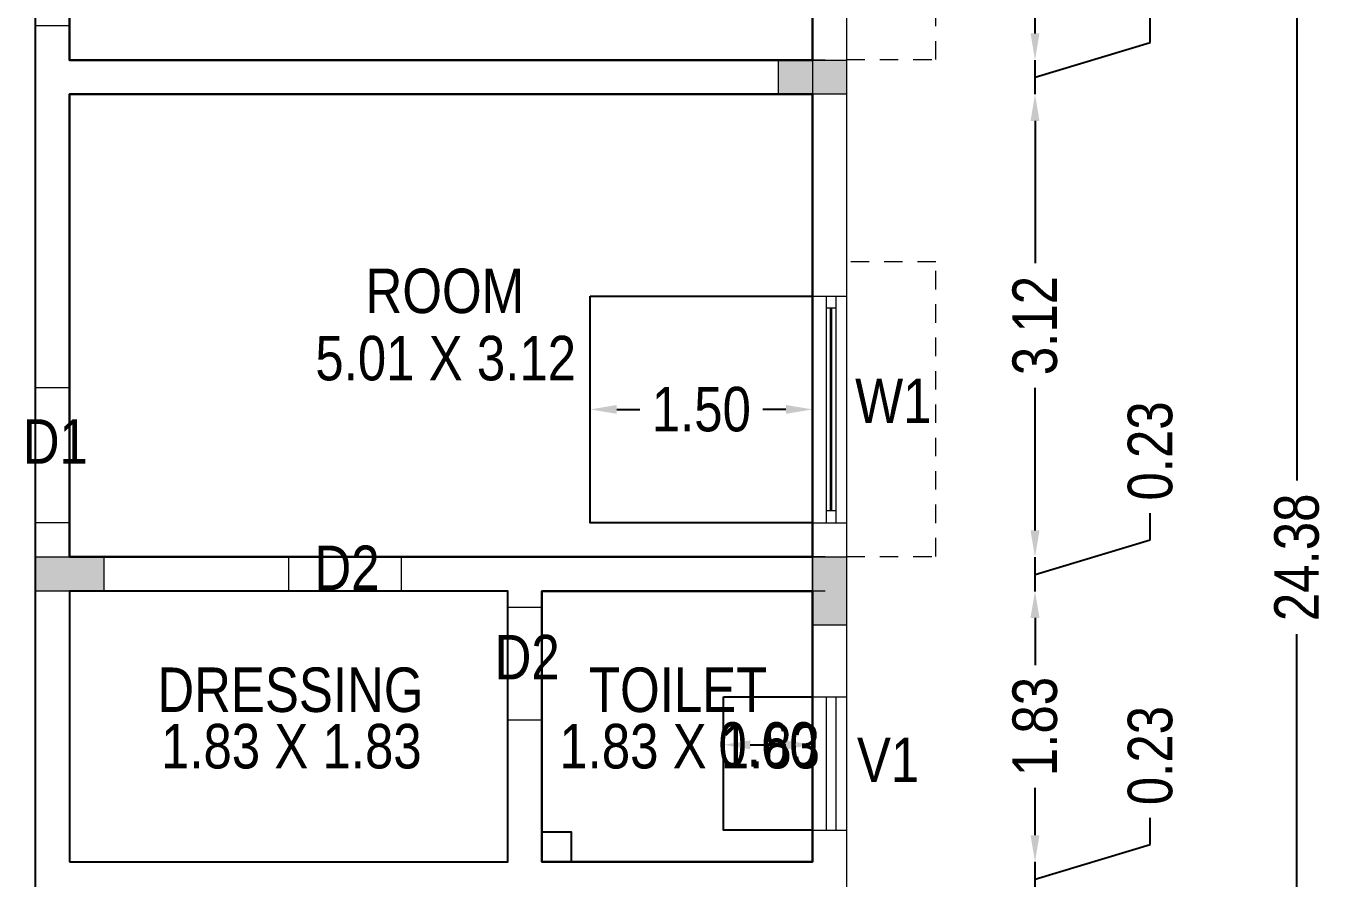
# Model space of a CAD drawing. Header units: metres. Extents: x 3750 to 6203, y 1588 to 3614.
# Drawn here: x 3768.42 to 3777.18, y 1791.67 to 1797.42 of the extents above; entities that cross this region are included whole.
import ezdxf

# ---------------------------------------------------------------- set-up
doc = ezdxf.new("R2010")
doc.units = ezdxf.units.M
doc.linetypes.add('HIDDEN2', pattern=[0.1875, 0.125, -0.0625])
for name, color, linetype in [('BLK_4_FLR_2_CARPET_AREA', 14, 'Continuous'), ('BLK_4_FLR_2_REGULAR_ROOM_1', 2, 'Continuous'), ('BLK_4_FLR_2_ROOM_1_LIGHT_VENTILATION_1', 2, 'Continuous'), ('BLK_4_FLR_2_WASH', 30, 'Continuous'), ('BLK_4_FLR_2_WATER_CLOSET', 30, 'Continuous')]:
    doc.layers.add(name, color=color, linetype=linetype)
doc.styles.add('style2a', font='swissc.ttf')
doc.dimstyles.get("Standard").update_dxf_attribs({"dimtxt": 0.3, "dimasz": 0.18, "dimexe": 0.18, "dimexo": 0.0625, "dimgap": 0.09, "dimtad": 0, "dimzin": 0, "dimdsep": 46, "dimtxsty": 'style2a', "dimcen": 0.09, "dimse1": 1, "dimse2": 1, "dimadec": 0, "dimazin": 0, "dimtfac": 1, "dimtofl": 0, "dimtmove": 0, "dimatfit": 3, "dimfxl": 0, "dimtolj": 1, "dimtzin": 0, "dimarcsym": 0})

# ---------------------------------------------------------------- blocks, each defined once
blk = doc.blocks.new('*D136')
at = {"color": 0, "lineweight": -2, "ltscale": 10}
for p, q in [((3776.9872, 1805.8513), (3776.9872, 1794.3578)), ((3776.9872, 1781.8272), (3776.9872, 1793.3207))]:
    blk.add_line(p, q, dxfattribs=at)
at = {"color": 0, "ltscale": 10}
for points in [[(3776.9572, 1805.8513), (3777.0172, 1805.8513), (3776.9872, 1806.0313)], [(3776.9572, 1781.8272), (3777.0172, 1781.8272), (3776.9872, 1781.6472)]]:
    blk.add_solid(points, dxfattribs=at)
at = {"layer": 'Defpoints', "color": 0, "ltscale": 10}
for p in [(3773.9516, 1806.0313), (3776.9872, 1806.0313), (3773.9516, 1781.6472)]:
    blk.add_point(p, dxfattribs=at)
at = {"color": 0, "lineweight": 18, "ltscale": 10, "insert": (3776.9872, 1793.8393), "char_height": 0.3, "attachment_point": 5, "rotation": 90, "style": 'style2a'}
blk.add_mtext('\\A1;24.38', dxfattribs=at)
blk = doc.blocks.new('*D139')
at = {"color": 0, "lineweight": -2, "ltscale": 10}
for p, q in [((3775.2219, 1794.0193), (3775.2219, 1794.1993)), ((3775.9994, 1793.9575), (3775.9994, 1794.1375)), ((3775.2219, 1793.7243), (3775.9994, 1793.9575)), ((3775.2219, 1793.6093), (3775.2219, 1793.8393)), ((3775.2219, 1793.4293), (3775.2219, 1793.2493))]:
    blk.add_line(p, q, dxfattribs=at)
at = {"color": 0, "ltscale": 10}
for points in [[(3775.1919, 1794.0193), (3775.2519, 1794.0193), (3775.2219, 1793.8393)], [(3775.1919, 1793.4293), (3775.2519, 1793.4293), (3775.2219, 1793.6093)]]:
    blk.add_solid(points, dxfattribs=at)
at = {"layer": 'Defpoints', "color": 0, "ltscale": 10}
for p in [(3773.4167, 1793.8393), (3775.2219, 1793.8393), (3773.4167, 1793.6093)]:
    blk.add_point(p, dxfattribs=at)
at = {"color": 0, "lineweight": 18, "ltscale": 10, "insert": (3775.9994, 1794.5566), "char_height": 0.3, "attachment_point": 5, "rotation": 90, "style": 'style2a'}
blk.add_mtext('\\A1;0.23', dxfattribs=at)
blk = doc.blocks.new('*D152')
at = {"color": 0, "lineweight": -2, "ltscale": 10}
for p, q in [((3775.2219, 1797.3721), (3775.2219, 1797.5521)), ((3775.9994, 1797.3103), (3775.9994, 1797.4903)), ((3775.2219, 1797.0771), (3775.9994, 1797.3103)), ((3775.2219, 1796.9621), (3775.2219, 1797.1921)), ((3775.2219, 1796.7821), (3775.2219, 1796.6021))]:
    blk.add_line(p, q, dxfattribs=at)
at = {"color": 0, "ltscale": 10}
for points in [[(3775.1919, 1797.3721), (3775.2519, 1797.3721), (3775.2219, 1797.1921)], [(3775.1919, 1796.7821), (3775.2519, 1796.7821), (3775.2219, 1796.9621)]]:
    blk.add_solid(points, dxfattribs=at)
at = {"layer": 'Defpoints', "color": 0, "ltscale": 10}
for p in [(3773.4167, 1797.1921), (3775.2219, 1797.1921), (3773.4167, 1796.9621)]:
    blk.add_point(p, dxfattribs=at)
at = {"color": 0, "lineweight": 18, "ltscale": 10, "insert": (3775.9994, 1797.9094), "char_height": 0.3, "attachment_point": 5, "rotation": 90, "style": 'style2a'}
blk.add_mtext('\\A1;0.23', dxfattribs=at)
blk = doc.blocks.new('*D153')
at = {"color": 0, "lineweight": -2, "ltscale": 10}
for p, q in [((3775.2219, 1794.0193), (3775.2219, 1794.1993)), ((3775.9994, 1793.9575), (3775.9994, 1794.1375)), ((3775.2219, 1793.7243), (3775.9994, 1793.9575)), ((3775.2219, 1793.6093), (3775.2219, 1793.8393)), ((3775.2219, 1793.4293), (3775.2219, 1793.2493))]:
    blk.add_line(p, q, dxfattribs=at)
at = {"color": 0, "ltscale": 10}
for points in [[(3775.1919, 1794.0193), (3775.2519, 1794.0193), (3775.2219, 1793.8393)], [(3775.1919, 1793.4293), (3775.2519, 1793.4293), (3775.2219, 1793.6093)]]:
    blk.add_solid(points, dxfattribs=at)
at = {"layer": 'Defpoints', "color": 0, "ltscale": 10}
for p in [(3773.4167, 1793.8393), (3775.2219, 1793.8393), (3773.4167, 1793.6093)]:
    blk.add_point(p, dxfattribs=at)
at = {"color": 0, "lineweight": 18, "ltscale": 10, "insert": (3775.9994, 1794.5566), "char_height": 0.3, "attachment_point": 5, "rotation": 90, "style": 'style2a'}
blk.add_mtext('\\A1;0.23', dxfattribs=at)
blk = doc.blocks.new('*D154')
at = {"color": 0, "lineweight": -2, "ltscale": 10}
for p, q in [((3775.2219, 1791.9652), (3775.2219, 1792.1452)), ((3775.9994, 1791.9035), (3775.9994, 1792.0835)), ((3775.2219, 1791.6702), (3775.9994, 1791.9035)), ((3775.2219, 1791.5552), (3775.2219, 1791.7852)), ((3775.2219, 1791.3752), (3775.2219, 1791.1952))]:
    blk.add_line(p, q, dxfattribs=at)
at = {"color": 0, "ltscale": 10}
for points in [[(3775.1919, 1791.9652), (3775.2519, 1791.9652), (3775.2219, 1791.7852)], [(3775.1919, 1791.3752), (3775.2519, 1791.3752), (3775.2219, 1791.5552)]]:
    blk.add_solid(points, dxfattribs=at)
at = {"layer": 'Defpoints', "color": 0, "ltscale": 10}
for p in [(3773.4167, 1791.7852), (3775.2219, 1791.7852), (3773.4167, 1791.5552)]:
    blk.add_point(p, dxfattribs=at)
at = {"color": 0, "lineweight": 18, "ltscale": 10, "insert": (3775.9994, 1792.5025), "char_height": 0.3, "attachment_point": 5, "rotation": 90, "style": 'style2a'}
blk.add_mtext('\\A1;0.23', dxfattribs=at)
blk = doc.blocks.new('*D155')
at = {"color": 0, "lineweight": -2, "ltscale": 10}
for p, q in [((3775.2219, 1796.7821), (3775.2219, 1795.8223)), ((3775.2219, 1794.0221), (3775.2219, 1794.9819))]:
    blk.add_line(p, q, dxfattribs=at)
at = {"color": 0, "ltscale": 10}
for points in [[(3775.1919, 1796.7821), (3775.2519, 1796.7821), (3775.2219, 1796.9621)], [(3775.1919, 1794.0221), (3775.2519, 1794.0221), (3775.2219, 1793.8421)]]:
    blk.add_solid(points, dxfattribs=at)
at = {"layer": 'Defpoints', "color": 0, "ltscale": 10}
for p in [(3773.4167, 1796.9621), (3775.2219, 1796.9621), (3773.4167, 1793.8421)]:
    blk.add_point(p, dxfattribs=at)
at = {"color": 0, "lineweight": 18, "ltscale": 10, "insert": (3775.2219, 1795.4021), "char_height": 0.3, "attachment_point": 5, "rotation": 90, "style": 'style2a'}
blk.add_mtext('\\A1;3.12', dxfattribs=at)
blk = doc.blocks.new('*D156')
at = {"color": 0, "lineweight": -2, "ltscale": 10}
for p, q in [((3775.2219, 1793.4321), (3775.2219, 1793.1118)), ((3775.2219, 1791.9652), (3775.2219, 1792.2855))]:
    blk.add_line(p, q, dxfattribs=at)
at = {"color": 0, "ltscale": 10}
for points in [[(3775.1919, 1793.4321), (3775.2519, 1793.4321), (3775.2219, 1793.6121)], [(3775.1919, 1791.9652), (3775.2519, 1791.9652), (3775.2219, 1791.7852)]]:
    blk.add_solid(points, dxfattribs=at)
at = {"layer": 'Defpoints', "color": 0, "ltscale": 10}
for p in [(3773.4167, 1793.6121), (3775.2219, 1793.6121), (3773.4167, 1791.7852)]:
    blk.add_point(p, dxfattribs=at)
at = {"color": 0, "lineweight": 18, "ltscale": 10, "insert": (3775.2219, 1792.6986), "char_height": 0.3, "attachment_point": 5, "rotation": 90, "style": 'style2a'}
blk.add_mtext('\\A1;1.83', dxfattribs=at)
blk = doc.blocks.new('*D157')
at = {"color": 0, "lineweight": -2, "ltscale": 10}
for p, q in [((3775.2219, 1800.0611), (3775.2219, 1799.1359)), ((3775.2219, 1797.3721), (3775.2219, 1798.2972))]:
    blk.add_line(p, q, dxfattribs=at)
at = {"color": 0, "ltscale": 10}
for points in [[(3775.1919, 1800.0611), (3775.2519, 1800.0611), (3775.2219, 1800.2411)], [(3775.1919, 1797.3721), (3775.2519, 1797.3721), (3775.2219, 1797.1921)]]:
    blk.add_solid(points, dxfattribs=at)
at = {"layer": 'Defpoints', "color": 0, "ltscale": 10}
for p in [(3773.4167, 1800.2411), (3775.2219, 1800.2411), (3773.4167, 1797.1921)]:
    blk.add_point(p, dxfattribs=at)
at = {"color": 0, "lineweight": 18, "ltscale": 10, "insert": (3775.2219, 1798.7166), "char_height": 0.3, "attachment_point": 5, "rotation": 90, "style": 'style2a'}
blk.add_mtext('\\A1;3.05', dxfattribs=at)
blk = doc.blocks.new('*D208')
at = {"layer": 'BLK_4_FLR_2_ROOM_1_LIGHT_VENTILATION_1', "color": 0, "lineweight": -2}
for p, q in [((3772.4016, 1794.8367), (3772.5579, 1794.8367)), ((3773.5416, 1794.8367), (3773.3854, 1794.8367))]:
    blk.add_line(p, q, dxfattribs=at)
at = {"layer": 'BLK_4_FLR_2_ROOM_1_LIGHT_VENTILATION_1', "color": 0}
for points in [[(3772.4016, 1794.8667), (3772.4016, 1794.8067), (3772.2216, 1794.8367)], [(3773.5416, 1794.8667), (3773.5416, 1794.8067), (3773.7216, 1794.8367)]]:
    blk.add_solid(points, dxfattribs=at)
at = {"layer": 'Defpoints', "color": 0}
for p in [(3772.2216, 1794.8367, 3.6689), (3773.7216, 1794.8367, 3.6689), (3773.7216, 1794.8367)]:
    blk.add_point(p, dxfattribs=at)
at = {"layer": 'BLK_4_FLR_2_ROOM_1_LIGHT_VENTILATION_1', "color": 0, "insert": (3772.9716, 1794.8367), "char_height": 0.3, "attachment_point": 5, "style": 'style2a'}
blk.add_mtext('\\A1;1.50', dxfattribs=at)
blk = doc.blocks.new('*D213')
at = {"layer": 'BLK_4_FLR_2_ROOM_1_LIGHT_VENTILATION_1', "color": 0, "lineweight": -2}
blk.add_line((3773.3016, 1792.5752), (3773.5416, 1792.5752), dxfattribs=at)
at = {"layer": 'BLK_4_FLR_2_ROOM_1_LIGHT_VENTILATION_1', "color": 0}
for points in [[(3773.3016, 1792.6052), (3773.3016, 1792.5452), (3773.1216, 1792.5752)], [(3773.5416, 1792.6052), (3773.5416, 1792.5452), (3773.7216, 1792.5752)]]:
    blk.add_solid(points, dxfattribs=at)
at = {"layer": 'Defpoints', "color": 0}
for p in [(3773.7216, 1792.5752), (3773.1216, 1792.4485, 3.6689), (3773.7216, 1792.4485, 3.6689)]:
    blk.add_point(p, dxfattribs=at)
at = {"layer": 'BLK_4_FLR_2_ROOM_1_LIGHT_VENTILATION_1', "color": 0, "insert": (3773.4216, 1792.5752), "char_height": 0.3, "attachment_point": 5, "style": 'style2a'}
blk.add_mtext('\\A1;0.60', dxfattribs=at)

msp = doc.modelspace()

# ---------------------------------------------------------------- hatches: boundary and pattern name
at = {"lineweight": 18, "ltscale": 10}
h = msp.add_hatch(color=256, dxfattribs=at)
h.dxf.hatch_style = 1
h.paths.add_polyline_path([(3773.4916, 1797.1921), (3773.4916, 1796.9621), (3773.9516, 1796.9621), (3773.9516, 1797.1921)])
h = msp.add_hatch(color=256, dxfattribs=at)
h.dxf.hatch_style = 1
h.paths.add_polyline_path([(3768.4816, 1793.8421), (3768.4816, 1793.6121), (3768.9416, 1793.6121), (3768.9416, 1793.8421)])
h = msp.add_hatch(color=256, dxfattribs=at)
h.dxf.hatch_style = 1
h.paths.add_polyline_path([(3773.7216, 1793.3821), (3773.9516, 1793.3821), (3773.9516, 1793.8421), (3773.7216, 1793.8421)])

# ---------------------------------------------------------------- linework, layer by layer
for p, q in [((3773.9516, 1806.0313, 3.6689), (3773.9516, 1781.6472, 3.6689)), ((3773.7216, 1802.2979, 3.6689), (3773.7216, 1791.7852, 3.6689)), ((3768.4816, 1797.4221, 3.6689), (3768.4816, 1794.9821, 3.6689)), ((3768.7116, 1797.4221, 3.6689), (3768.4816, 1797.4221, 3.6689)), ((3768.7116, 1797.4221, 3.6689), (3768.7116, 1797.1921, 3.6689)), ((3773.8074, 1797.1921, 3.6689), (3768.7116, 1797.1921, 3.6689)), ((3768.7116, 1796.9621, 3.6689), (3768.7116, 1794.9821, 3.6689)), ((3773.8074, 1796.9621, 3.6689), (3768.7116, 1796.9621, 3.6689)), ((3768.7116, 1794.9821, 3.6689), (3768.4816, 1794.9821, 3.6689)), ((3768.4816, 1794.0721, 3.6689), (3768.4816, 1789.6452, 3.6689)), ((3768.7116, 1794.0721, 3.6689), (3768.4816, 1794.0721, 3.6689)), ((3768.7116, 1794.0721, 3.6689), (3768.7116, 1793.8421, 3.6689)), ((3770.1891, 1793.8421, 3.6689), (3768.7116, 1793.8421, 3.6689)), ((3770.1891, 1793.6121, 3.6689), (3770.1891, 1793.8421, 3.6689)), ((3773.8074, 1793.8421, 3.6689), (3770.9491, 1793.8421, 3.6689)), ((3770.9491, 1793.6121, 3.6689), (3770.9491, 1793.8421, 3.6689)), ((3768.7116, 1793.6121, 3.6689), (3768.7116, 1791.7852, 3.6689)), ((3770.1891, 1793.6121, 3.6689), (3768.7116, 1793.6121, 3.6689)), ((3771.6666, 1793.6121, 3.6689), (3770.9491, 1793.6121, 3.6689)), ((3771.6666, 1793.5021, 3.6689), (3771.6666, 1793.6121, 3.6689)), ((3773.8074, 1793.6121, 3.6689), (3771.8966, 1793.6121, 3.6689)), ((3771.8966, 1793.5021, 3.6689), (3771.8966, 1793.6121, 3.6689)), ((3771.8966, 1793.5021, 3.6689), (3771.6666, 1793.5021, 3.6689)), ((3771.8966, 1792.7421, 3.6689), (3771.6666, 1792.7421, 3.6689)), ((3771.6666, 1791.7852, 3.6689), (3771.6666, 1792.7421, 3.6689)), ((3771.8966, 1791.7852, 3.6689), (3771.8966, 1792.7421, 3.6689)), ((3768.7116, 1791.7852, 3.6689), (3771.6666, 1791.7852, 3.6689)), ((3771.8966, 1791.7852, 3.6689), (3773.7216, 1791.7852, 3.6689))]:
    msp.add_line(p, q, dxfattribs=at)
at = {"lineweight": 18}
for p, q in [((3773.7216, 1795.6013, 3.6689), (3773.9502, 1795.6013, 3.6689)), ((3773.8137, 1795.6013, 3.6689), (3773.8137, 1794.0721, 3.6689)), ((3773.8777, 1795.6013, 3.6689), (3773.8777, 1794.0721, 3.6689)), ((3773.8777, 1795.5201, 3.6689), (3773.8137, 1795.5201, 3.6689)), ((3773.8777, 1794.1533, 3.6689), (3773.8137, 1794.1533, 3.6689)), ((3773.7216, 1794.0721, 3.6689), (3773.9502, 1794.0721, 3.6689)), ((3773.7216, 1792.8985, 7.3378), (3773.9502, 1792.8985, 7.3378)), ((3773.8137, 1792.8985, 7.3378), (3773.8137, 1791.9985, 7.3378)), ((3773.8777, 1792.8985, 7.3378), (3773.8777, 1791.9985, 7.3378)), ((3773.7216, 1791.9985, 7.3378), (3773.9502, 1791.9985, 7.3378))]:
    msp.add_line(p, q, dxfattribs=at)
at = {"linetype": 'HIDDEN2', "lineweight": 18, "elevation": 3.6689}
for points in [[(3773.9502, 1797.1957), (3774.5541, 1797.1957), (3774.5541, 1799.1813), (3773.9502, 1799.1813)], [(3773.9502, 1793.8457), (3774.5541, 1793.8457), (3774.5541, 1795.8313), (3773.9502, 1795.8313)]]:
    msp.add_lwpolyline(points, dxfattribs=at)
at = {"lineweight": 18, "ltscale": 10, "elevation": 3.6689}
for points in [[(3773.4916, 1796.9621), (3773.4916, 1797.1921), (3773.9516, 1797.1921), (3773.9516, 1796.9621), (3773.4916, 1796.9621)], [(3768.4816, 1793.6121), (3768.4816, 1793.8421), (3768.9416, 1793.8421), (3768.9416, 1793.6121), (3768.4816, 1793.6121)], [(3773.9516, 1793.3821), (3773.7216, 1793.3821), (3773.7216, 1793.8421), (3773.9516, 1793.8421), (3773.9516, 1793.3821)]]:
    msp.add_lwpolyline(points, dxfattribs=at)
at = {"lineweight": 18, "const_width": 0.0191, "elevation": 3.6689}
msp.add_lwpolyline([(3773.8457, 1795.5201), (3773.8457, 1794.1533)], dxfattribs=at)
at = {"layer": 'BLK_4_FLR_2_CARPET_AREA', "elevation": 3.6689}
for points in [[(3768.4816, 1805.8013), (3766.484, 1805.8013), (3766.484, 1781.8772), (3768.4816, 1781.8772)], [(3768.7116, 1800.2411), (3773.7216, 1800.2411), (3773.7216, 1797.1921), (3768.7116, 1797.1921)], [(3768.7116, 1796.9621), (3773.7216, 1796.9621), (3773.7216, 1793.8421), (3768.7116, 1793.8421)], [(3768.7116, 1791.7852), (3771.6666, 1791.7852), (3771.6666, 1793.6121), (3768.7116, 1793.6121)], [(3771.8966, 1793.6121), (3773.7216, 1793.6121), (3773.7216, 1791.7852), (3771.8966, 1791.7852)]]:
    msp.add_lwpolyline(points, close=True, dxfattribs=at)
at = {"layer": 'BLK_4_FLR_2_REGULAR_ROOM_1', "color": 2, "elevation": 3.6689}
for points in [[(3768.7116, 1797.1921), (3773.7216, 1797.1921), (3773.7216, 1800.2401), (3768.7116, 1800.2401)], [(3768.7116, 1793.8421), (3773.7216, 1793.8421), (3773.7216, 1796.9621), (3768.7116, 1796.9621)], [(3768.7116, 1791.7852), (3771.6666, 1791.7852), (3771.6666, 1793.6121), (3768.7116, 1793.6121)]]:
    msp.add_lwpolyline(points, close=True, dxfattribs=at)
at = {"layer": 'BLK_4_FLR_2_ROOM_1_LIGHT_VENTILATION_1', "color": 2}
for points, elevation in [([(3772.2216, 1795.6013), (3773.7216, 1795.6013), (3773.7216, 1794.0721), (3772.2216, 1794.0721)], 3.6689), ([(3773.1216, 1792.8985), (3773.7216, 1792.8985), (3773.7216, 1791.9985), (3773.1216, 1791.9985)], 7.3378)]:
    msp.add_lwpolyline(points, close=True, dxfattribs=dict(at, elevation=elevation))
at = {"layer": 'BLK_4_FLR_2_WASH', "color": 60, "elevation": 3.6689}
msp.add_lwpolyline([(3771.8966, 1791.7852), (3772.0966, 1791.7852), (3772.0966, 1791.9852), (3771.8966, 1791.9852)], close=True, dxfattribs=at)
at = {"layer": 'BLK_4_FLR_2_WATER_CLOSET', "color": 1, "ltscale": 0.01, "elevation": 3.6689}
msp.add_lwpolyline([(3773.7216, 1793.6121), (3771.8966, 1793.6121), (3771.8966, 1791.7852), (3773.7216, 1791.7852)], close=True, dxfattribs=at)

# ---------------------------------------------------------------- texts
at = {"lineweight": 18, "style": 'style2a'}
for s, p in [('ROOM', (3770.7075, 1795.4861)), ('5.01 X 3.12', (3770.3689, 1795.0327)), ('W1', (3774.0088, 1794.7443)), ('D1', (3768.3961, 1794.4705)), ('D2', (3770.3631, 1793.6182)), ('D2', (3771.5777, 1793.0162)), ('DRESSING', (3769.3036, 1792.7964)), ('TOILET', (3772.2137, 1792.7964)), ('1.83 X 1.83', (3769.328, 1792.416)), ('1.83 X 1.83', (3772.014, 1792.416)), ('V1', (3774.0211, 1792.3234))]:
    msp.add_text(s, height=0.3, dxfattribs=at).set_placement(p)

# ---------------------------------------------------------------- dimensions: what is measured, and where the dimension line sits
at = {"lineweight": 18, "ltscale": 10}
for base, p1, p2, picture, middle in [((3776.9872, 1806.0313, 3.6689), (3773.9516, 1781.6472, 3.6689), (3773.9516, 1806.0313, 3.6689), '*D136', (3776.9872, 1793.8393, 3.6689)), ((3775.2219, 1800.2411, 3.6689), (3773.4167, 1797.1921, 3.6689), (3773.4167, 1800.2411, 3.6689), '*D157', (3775.2219, 1798.7166, 3.6689)), ((3775.2219, 1797.1921, 3.6689), (3773.4167, 1796.9621, 3.6689), (3773.4167, 1797.1921, 3.6689), '*D152', (3775.9994, 1797.5803, 3.6689)), ((3775.2219, 1796.9621, 3.6689), (3773.4167, 1793.8421, 3.6689), (3773.4167, 1796.9621, 3.6689), '*D155', (3775.2219, 1795.4021, 3.6689)), ((3775.2219, 1793.8393, 3.6689), (3773.4167, 1793.6093, 3.6689), (3773.4167, 1793.8393, 3.6689), '*D139', (3775.9994, 1794.2275, 3.6689)), ((3775.2219, 1793.8393, 3.6689), (3773.4167, 1793.6093, 3.6689), (3773.4167, 1793.8393, 3.6689), '*D153', (3775.9994, 1794.2275, 3.6689)), ((3775.2219, 1793.6121, 3.6689), (3773.4167, 1791.7852, 3.6689), (3773.4167, 1793.6121, 3.6689), '*D156', (3775.2219, 1792.6986, 3.6689)), ((3775.2219, 1791.7852, 3.6689), (3773.4167, 1791.5552, 3.6689), (3773.4167, 1791.7852, 3.6689), '*D154', (3775.9994, 1792.1735, 3.6689))]:
    dim = msp.add_linear_dim(base=base, p1=p1, p2=p2, angle=90, dimstyle='Standard', override={"dimtmove": 1}, dxfattribs=at)
    dim.commit()
    dim.dimension.update_dxf_attribs({"geometry": picture, "text_midpoint": middle})
at = {"layer": 'BLK_4_FLR_2_ROOM_1_LIGHT_VENTILATION_1', "color": 232}
dim = msp.add_linear_dim(base=(3773.7216, 1794.8367), p1=(3772.2216, 1794.8367, 3.6689), p2=(3773.7216, 1794.8367, 3.6689), dimstyle='Standard', override={"dimtxt": 0.3, "dimdec": 2, "dimtxsty": 'style2a'}, dxfattribs=at)
dim.commit()
dim.dimension.update_dxf_attribs({"geometry": '*D208', "text_midpoint": (3772.9716, 1794.8367)})
dim = msp.add_linear_dim(base=(3773.7216, 1792.5752, 3.6689), p1=(3773.1216, 1792.4485, 7.3378), p2=(3773.7216, 1792.4485, 7.3378), dimstyle='Standard', override={"dimtxt": 0.3, "dimdec": 2, "dimtxsty": 'style2a'}, dxfattribs=at)
dim.commit()
dim.dimension.update_dxf_attribs({"geometry": '*D213', "text_midpoint": (3773.4216, 1792.5752, 3.6689), "dimtype": 160})

doc.saveas('drawing.dxf')
